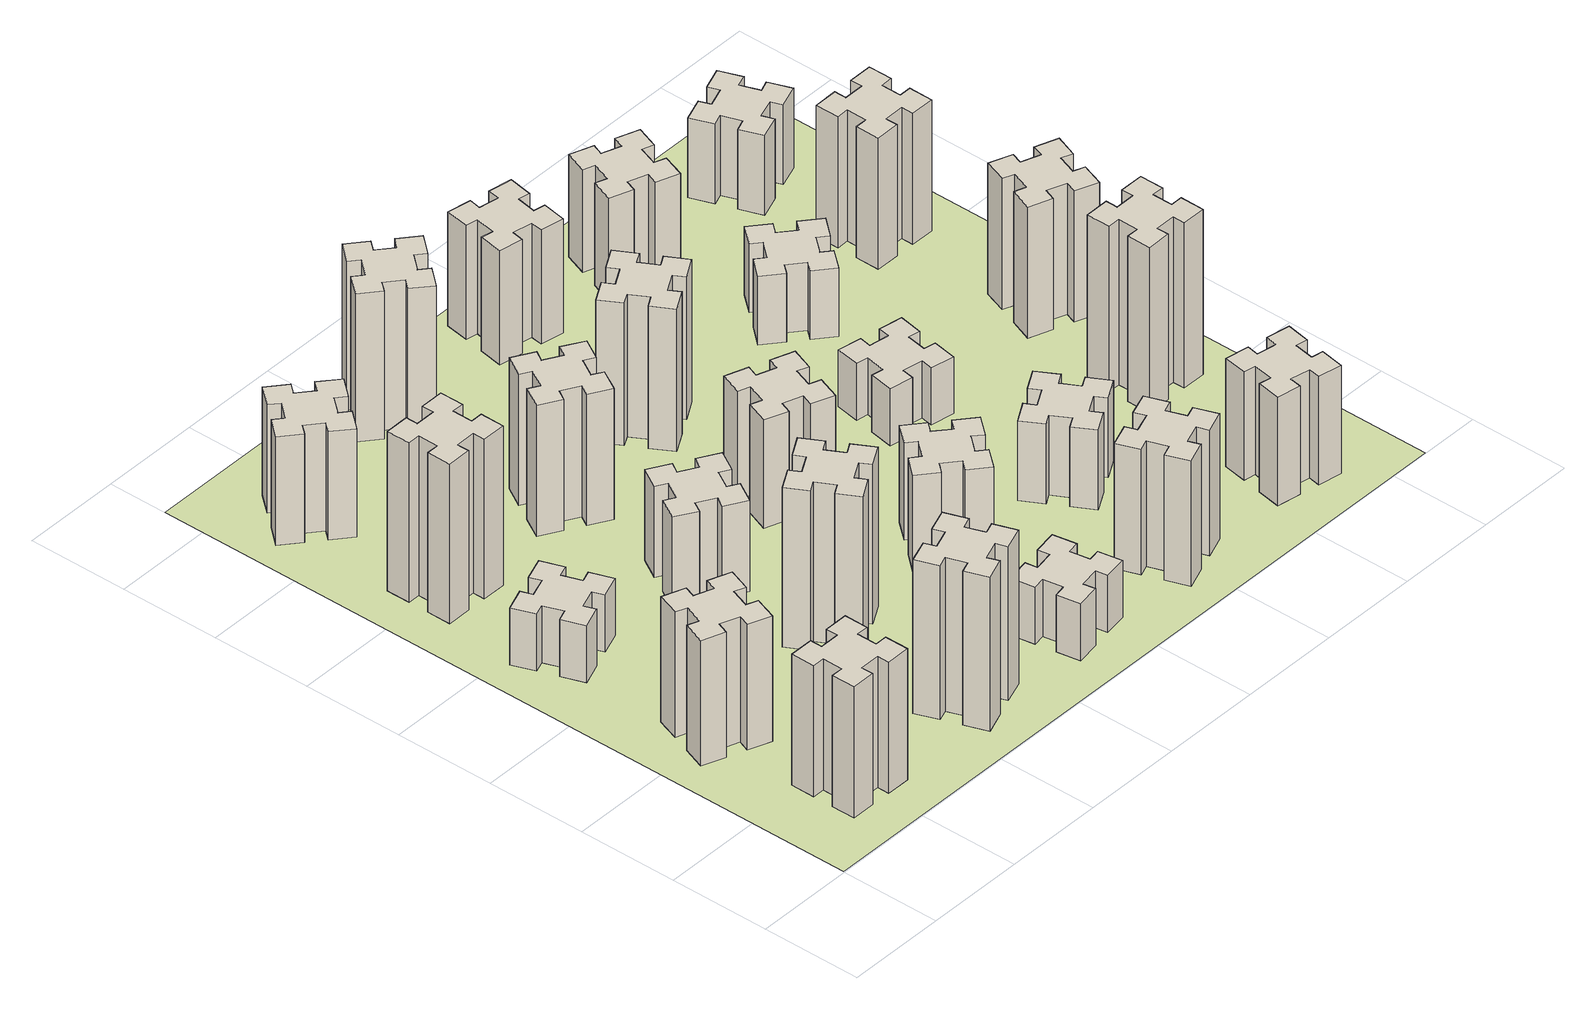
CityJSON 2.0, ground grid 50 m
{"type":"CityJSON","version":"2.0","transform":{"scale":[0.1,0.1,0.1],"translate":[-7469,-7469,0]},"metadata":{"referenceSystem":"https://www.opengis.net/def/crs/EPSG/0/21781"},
"CityObjects":{
"building1":{"type":"Building","attributes":{"class":"1000","function":"1000","usage":"1000","yearOfConstruction":2016,"roofType":"1000","measuredHeight":69,"storeysAboveGround":30,"storeysBelowGround":0},"geometry":[{"type":"Solid","lod":"1","boundaries":[[[[0,1,2,3,4,5,6,7,8,9,10,11,12,13,14,15,16,17,18,19]],[[17,16,20,21]],[[16,15,22,20]],[[15,14,23,22]],[[14,13,24,23]],[[13,12,25,24]],[[12,11,26,25]],[[11,10,27,26]],[[10,9,28,27]],[[9,8,29,28]],[[8,7,30,29]],[[7,6,31,30]],[[6,5,32,31]],[[5,4,33,32]],[[4,3,34,33]],[[3,2,35,34]],[[2,1,36,35]],[[1,0,37,36]],[[0,19,38,37]],[[19,18,39,38]],[[18,17,21,39]],[[24,25,26,27,28,29,30,31,32,33,34,35,36,37,38,39,21,20,22,23]]]]}]},
"building2":{"type":"Building","attributes":{"class":"1000","function":"1000","usage":"1000","yearOfConstruction":2016,"roofType":"1000","measuredHeight":66,"storeysAboveGround":30,"storeysBelowGround":0},"geometry":[{"type":"Solid","lod":"1","boundaries":[[[[40,41,42,43,44,45,46,47,48,49,50,51,52,53,54,55,56,57,58,59]],[[57,56,60,61]],[[56,55,62,60]],[[55,54,63,62]],[[54,53,64,63]],[[53,52,65,64]],[[52,51,66,65]],[[51,50,67,66]],[[50,49,68,67]],[[49,48,69,68]],[[48,47,70,69]],[[47,46,71,70]],[[46,45,72,71]],[[45,44,73,72]],[[44,43,74,73]],[[43,42,75,74]],[[42,41,76,75]],[[41,40,77,76]],[[40,59,78,77]],[[59,58,79,78]],[[58,57,61,79]],[[64,65,66,67,68,69,70,71,72,73,74,75,76,77,78,79,61,60,62,63]]]]}]},
"building3":{"type":"Building","attributes":{"class":"1000","function":"1000","usage":"1000","yearOfConstruction":2016,"roofType":"1000","measuredHeight":30,"storeysAboveGround":30,"storeysBelowGround":0},"geometry":[{"type":"Solid","lod":"1","boundaries":[[[[80,81,82,83,84,85,86,87,88,89,90,91,92,93,94,95,96,97,98,99]],[[97,96,100,101]],[[96,95,102,100]],[[95,94,103,102]],[[94,93,104,103]],[[93,92,105,104]],[[92,91,106,105]],[[91,90,107,106]],[[90,89,108,107]],[[89,88,109,108]],[[88,87,110,109]],[[87,86,111,110]],[[86,85,112,111]],[[85,84,113,112]],[[84,83,114,113]],[[83,82,115,114]],[[82,81,116,115]],[[81,80,117,116]],[[80,99,118,117]],[[99,98,119,118]],[[98,97,101,119]],[[104,105,106,107,108,109,110,111,112,113,114,115,116,117,118,119,101,100,102,103]]]]}]},
"building4":{"type":"Building","attributes":{"class":"1000","function":"1000","usage":"1000","yearOfConstruction":2016,"roofType":"1000","measuredHeight":84,"storeysAboveGround":30,"storeysBelowGround":0},"geometry":[{"type":"Solid","lod":"1","boundaries":[[[[120,121,122,123,124,125,126,127,128,129,130,131,132,133,134,135,136,137,138,139]],[[137,136,140,141]],[[136,135,142,140]],[[135,134,143,142]],[[134,133,144,143]],[[133,132,145,144]],[[132,131,146,145]],[[131,130,147,146]],[[130,129,148,147]],[[129,128,149,148]],[[128,127,150,149]],[[127,126,151,150]],[[126,125,152,151]],[[125,124,153,152]],[[124,123,154,153]],[[123,122,155,154]],[[122,121,156,155]],[[121,120,157,156]],[[120,139,158,157]],[[139,138,159,158]],[[138,137,141,159]],[[144,145,146,147,148,149,150,151,152,153,154,155,156,157,158,159,141,140,142,143]]]]}]},
"building5":{"type":"Building","attributes":{"class":"1000","function":"1000","usage":"1000","yearOfConstruction":2016,"roofType":"1000","measuredHeight":81,"storeysAboveGround":30,"storeysBelowGround":0},"geometry":[{"type":"Solid","lod":"1","boundaries":[[[[160,161,162,163,164,165,166,167,168,169,170,171,172,173,174,175,176,177,178,179]],[[177,176,180,181]],[[176,175,182,180]],[[175,174,183,182]],[[174,173,184,183]],[[173,172,185,184]],[[172,171,186,185]],[[171,170,187,186]],[[170,169,188,187]],[[169,168,189,188]],[[168,167,190,189]],[[167,166,191,190]],[[166,165,192,191]],[[165,164,193,192]],[[164,163,194,193]],[[163,162,195,194]],[[162,161,196,195]],[[161,160,197,196]],[[160,179,198,197]],[[179,178,199,198]],[[178,177,181,199]],[[184,185,186,187,188,189,190,191,192,193,194,195,196,197,198,199,181,180,182,183]]]]}]},
"building6":{"type":"Building","attributes":{"class":"1000","function":"1000","usage":"1000","yearOfConstruction":2016,"roofType":"1000","measuredHeight":57,"storeysAboveGround":30,"storeysBelowGround":0},"geometry":[{"type":"Solid","lod":"1","boundaries":[[[[200,201,202,203,204,205,206,207,208,209,210,211,212,213,214,215,216,217,218,219]],[[217,216,220,221]],[[216,215,222,220]],[[215,214,223,222]],[[214,213,224,223]],[[213,212,225,224]],[[212,211,226,225]],[[211,210,227,226]],[[210,209,228,227]],[[209,208,229,228]],[[208,207,230,229]],[[207,206,231,230]],[[206,205,232,231]],[[205,204,233,232]],[[204,203,234,233]],[[203,202,235,234]],[[202,201,236,235]],[[201,200,237,236]],[[200,219,238,237]],[[219,218,239,238]],[[218,217,221,239]],[[224,225,226,227,228,229,230,231,232,233,234,235,236,237,238,239,221,220,222,223]]]]}]},
"building7":{"type":"Building","attributes":{"class":"1000","function":"1000","usage":"1000","yearOfConstruction":2016,"roofType":"1000","measuredHeight":84,"storeysAboveGround":30,"storeysBelowGround":0},"geometry":[{"type":"Solid","lod":"1","boundaries":[[[[240,241,242,243,244,245,246,247,248,249,250,251,252,253,254,255,256,257,258,259]],[[257,256,260,261]],[[256,255,262,260]],[[255,254,263,262]],[[254,253,264,263]],[[253,252,265,264]],[[252,251,266,265]],[[251,250,267,266]],[[250,249,268,267]],[[249,248,269,268]],[[248,247,270,269]],[[247,246,271,270]],[[246,245,272,271]],[[245,244,273,272]],[[244,243,274,273]],[[243,242,275,274]],[[242,241,276,275]],[[241,240,277,276]],[[240,259,278,277]],[[259,258,279,278]],[[258,257,261,279]],[[264,265,266,267,268,269,270,271,272,273,274,275,276,277,278,279,261,260,262,263]]]]}]},
"building8":{"type":"Building","attributes":{"class":"1000","function":"1000","usage":"1000","yearOfConstruction":2016,"roofType":"1000","measuredHeight":48,"storeysAboveGround":30,"storeysBelowGround":0},"geometry":[{"type":"Solid","lod":"1","boundaries":[[[[280,281,282,283,284,285,286,287,288,289,290,291,292,293,294,295,296,297,298,299]],[[297,296,300,301]],[[296,295,302,300]],[[295,294,303,302]],[[294,293,304,303]],[[293,292,305,304]],[[292,291,306,305]],[[291,290,307,306]],[[290,289,308,307]],[[289,288,309,308]],[[288,287,310,309]],[[287,286,311,310]],[[286,285,312,311]],[[285,284,313,312]],[[284,283,314,313]],[[283,282,315,314]],[[282,281,316,315]],[[281,280,317,316]],[[280,299,318,317]],[[299,298,319,318]],[[298,297,301,319]],[[304,305,306,307,308,309,310,311,312,313,314,315,316,317,318,319,301,300,302,303]]]]}]},
"building9":{"type":"Building","attributes":{"class":"1000","function":"1000","usage":"1000","yearOfConstruction":2016,"roofType":"1000","measuredHeight":69,"storeysAboveGround":30,"storeysBelowGround":0},"geometry":[{"type":"Solid","lod":"1","boundaries":[[[[320,321,322,323,324,325,326,327,328,329,330,331,332,333,334,335,336,337,338,339]],[[337,336,340,341]],[[336,335,342,340]],[[335,334,343,342]],[[334,333,344,343]],[[333,332,345,344]],[[332,331,346,345]],[[331,330,347,346]],[[330,329,348,347]],[[329,328,349,348]],[[328,327,350,349]],[[327,326,351,350]],[[326,325,352,351]],[[325,324,353,352]],[[324,323,354,353]],[[323,322,355,354]],[[322,321,356,355]],[[321,320,357,356]],[[320,339,358,357]],[[339,338,359,358]],[[338,337,341,359]],[[344,345,346,347,348,349,350,351,352,353,354,355,356,357,358,359,341,340,342,343]]]]}]},
"building10":{"type":"Building","attributes":{"class":"1000","function":"1000","usage":"1000","yearOfConstruction":2016,"roofType":"1000","measuredHeight":30,"storeysAboveGround":30,"storeysBelowGround":0},"geometry":[{"type":"Solid","lod":"1","boundaries":[[[[360,361,362,363,364,365,366,367,368,369,370,371,372,373,374,375,376,377,378,379]],[[377,376,380,381]],[[376,375,382,380]],[[375,374,383,382]],[[374,373,384,383]],[[373,372,385,384]],[[372,371,386,385]],[[371,370,387,386]],[[370,369,388,387]],[[369,368,389,388]],[[368,367,390,389]],[[367,366,391,390]],[[366,365,392,391]],[[365,364,393,392]],[[364,363,394,393]],[[363,362,395,394]],[[362,361,396,395]],[[361,360,397,396]],[[360,379,398,397]],[[379,378,399,398]],[[378,377,381,399]],[[384,385,386,387,388,389,390,391,392,393,394,395,396,397,398,399,381,380,382,383]]]]}]},
"building11":{"type":"Building","attributes":{"class":"1000","function":"1000","usage":"1000","yearOfConstruction":2016,"roofType":"1000","measuredHeight":78,"storeysAboveGround":30,"storeysBelowGround":0},"geometry":[{"type":"Solid","lod":"1","boundaries":[[[[400,401,402,403,404,405,406,407,408,409,410,411,412,413,414,415,416,417,418,419]],[[417,416,420,421]],[[416,415,422,420]],[[415,414,423,422]],[[414,413,424,423]],[[413,412,425,424]],[[412,411,426,425]],[[411,410,427,426]],[[410,409,428,427]],[[409,408,429,428]],[[408,407,430,429]],[[407,406,431,430]],[[406,405,432,431]],[[405,404,433,432]],[[404,403,434,433]],[[403,402,435,434]],[[402,401,436,435]],[[401,400,437,436]],[[400,419,438,437]],[[419,418,439,438]],[[418,417,421,439]],[[424,425,426,427,428,429,430,431,432,433,434,435,436,437,438,439,421,420,422,423]]]]}]},
"building12":{"type":"Building","attributes":{"class":"1000","function":"1000","usage":"1000","yearOfConstruction":2016,"roofType":"1000","measuredHeight":51,"storeysAboveGround":30,"storeysBelowGround":0},"geometry":[{"type":"Solid","lod":"1","boundaries":[[[[440,441,442,443,444,445,446,447,448,449,450,451,452,453,454,455,456,457,458,459]],[[457,456,460,461]],[[456,455,462,460]],[[455,454,463,462]],[[454,453,464,463]],[[453,452,465,464]],[[452,451,466,465]],[[451,450,467,466]],[[450,449,468,467]],[[449,448,469,468]],[[448,447,470,469]],[[447,446,471,470]],[[446,445,472,471]],[[445,444,473,472]],[[444,443,474,473]],[[443,442,475,474]],[[442,441,476,475]],[[441,440,477,476]],[[440,459,478,477]],[[459,458,479,478]],[[458,457,461,479]],[[464,465,466,467,468,469,470,471,472,473,474,475,476,477,478,479,461,460,462,463]]]]}]},
"building13":{"type":"Building","attributes":{"class":"1000","function":"1000","usage":"1000","yearOfConstruction":2016,"roofType":"1000","measuredHeight":57,"storeysAboveGround":30,"storeysBelowGround":0},"geometry":[{"type":"Solid","lod":"1","boundaries":[[[[480,481,482,483,484,485,486,487,488,489,490,491,492,493,494,495,496,497,498,499]],[[497,496,500,501]],[[496,495,502,500]],[[495,494,503,502]],[[494,493,504,503]],[[493,492,505,504]],[[492,491,506,505]],[[491,490,507,506]],[[490,489,508,507]],[[489,488,509,508]],[[488,487,510,509]],[[487,486,511,510]],[[486,485,512,511]],[[485,484,513,512]],[[484,483,514,513]],[[483,482,515,514]],[[482,481,516,515]],[[481,480,517,516]],[[480,499,518,517]],[[499,498,519,518]],[[498,497,501,519]],[[504,505,506,507,508,509,510,511,512,513,514,515,516,517,518,519,501,500,502,503]]]]}]},
"building14":{"type":"Building","attributes":{"class":"1000","function":"1000","usage":"1000","yearOfConstruction":2016,"roofType":"1000","measuredHeight":75,"storeysAboveGround":30,"storeysBelowGround":0},"geometry":[{"type":"Solid","lod":"1","boundaries":[[[[520,521,522,523,524,525,526,527,528,529,530,531,532,533,534,535,536,537,538,539]],[[537,536,540,541]],[[536,535,542,540]],[[535,534,543,542]],[[534,533,544,543]],[[533,532,545,544]],[[532,531,546,545]],[[531,530,547,546]],[[530,529,548,547]],[[529,528,549,548]],[[528,527,550,549]],[[527,526,551,550]],[[526,525,552,551]],[[525,524,553,552]],[[524,523,554,553]],[[523,522,555,554]],[[522,521,556,555]],[[521,520,557,556]],[[520,539,558,557]],[[539,538,559,558]],[[538,537,541,559]],[[544,545,546,547,548,549,550,551,552,553,554,555,556,557,558,559,541,540,542,543]]]]}]},
"building15":{"type":"Building","attributes":{"class":"1000","function":"1000","usage":"1000","yearOfConstruction":2016,"roofType":"1000","measuredHeight":66,"storeysAboveGround":30,"storeysBelowGround":0},"geometry":[{"type":"Solid","lod":"1","boundaries":[[[[560,561,562,563,564,565,566,567,568,569,570,571,572,573,574,575,576,577,578,579]],[[577,576,580,581]],[[576,575,582,580]],[[575,574,583,582]],[[574,573,584,583]],[[573,572,585,584]],[[572,571,586,585]],[[571,570,587,586]],[[570,569,588,587]],[[569,568,589,588]],[[568,567,590,589]],[[567,566,591,590]],[[566,565,592,591]],[[565,564,593,592]],[[564,563,594,593]],[[563,562,595,594]],[[562,561,596,595]],[[561,560,597,596]],[[560,579,598,597]],[[579,578,599,598]],[[578,577,581,599]],[[584,585,586,587,588,589,590,591,592,593,594,595,596,597,598,599,581,580,582,583]]]]}]},
"building16":{"type":"Building","attributes":{"class":"1000","function":"1000","usage":"1000","yearOfConstruction":2016,"roofType":"1000","measuredHeight":60,"storeysAboveGround":30,"storeysBelowGround":0},"geometry":[{"type":"Solid","lod":"1","boundaries":[[[[600,601,602,603,604,605,606,607,608,609,610,611,612,613,614,615,616,617,618,619]],[[617,616,620,621]],[[616,615,622,620]],[[615,614,623,622]],[[614,613,624,623]],[[613,612,625,624]],[[612,611,626,625]],[[611,610,627,626]],[[610,609,628,627]],[[609,608,629,628]],[[608,607,630,629]],[[607,606,631,630]],[[606,605,632,631]],[[605,604,633,632]],[[604,603,634,633]],[[603,602,635,634]],[[602,601,636,635]],[[601,600,637,636]],[[600,619,638,637]],[[619,618,639,638]],[[618,617,621,639]],[[624,625,626,627,628,629,630,631,632,633,634,635,636,637,638,639,621,620,622,623]]]]}]},
"building17":{"type":"Building","attributes":{"class":"1000","function":"1000","usage":"1000","yearOfConstruction":2016,"roofType":"1000","measuredHeight":42,"storeysAboveGround":30,"storeysBelowGround":0},"geometry":[{"type":"Solid","lod":"1","boundaries":[[[[640,641,642,643,644,645,646,647,648,649,650,651,652,653,654,655,656,657,658,659]],[[657,656,660,661]],[[656,655,662,660]],[[655,654,663,662]],[[654,653,664,663]],[[653,652,665,664]],[[652,651,666,665]],[[651,650,667,666]],[[650,649,668,667]],[[649,648,669,668]],[[648,647,670,669]],[[647,646,671,670]],[[646,645,672,671]],[[645,644,673,672]],[[644,643,674,673]],[[643,642,675,674]],[[642,641,676,675]],[[641,640,677,676]],[[640,659,678,677]],[[659,658,679,678]],[[658,657,661,679]],[[664,665,666,667,668,669,670,671,672,673,674,675,676,677,678,679,661,660,662,663]]]]}]},
"building18":{"type":"Building","attributes":{"class":"1000","function":"1000","usage":"1000","yearOfConstruction":2016,"roofType":"1000","measuredHeight":30,"storeysAboveGround":30,"storeysBelowGround":0},"geometry":[{"type":"Solid","lod":"1","boundaries":[[[[680,681,682,683,684,685,686,687,688,689,690,691,692,693,694,695,696,697,698,699]],[[697,696,700,701]],[[696,695,702,700]],[[695,694,703,702]],[[694,693,704,703]],[[693,692,705,704]],[[692,691,706,705]],[[691,690,707,706]],[[690,689,708,707]],[[689,688,709,708]],[[688,687,710,709]],[[687,686,711,710]],[[686,685,712,711]],[[685,684,713,712]],[[684,683,714,713]],[[683,682,715,714]],[[682,681,716,715]],[[681,680,717,716]],[[680,699,718,717]],[[699,698,719,718]],[[698,697,701,719]],[[704,705,706,707,708,709,710,711,712,713,714,715,716,717,718,719,701,700,702,703]]]]}]},
"building19":{"type":"Building","attributes":{"class":"1000","function":"1000","usage":"1000","yearOfConstruction":2016,"roofType":"1000","measuredHeight":57,"storeysAboveGround":30,"storeysBelowGround":0},"geometry":[{"type":"Solid","lod":"1","boundaries":[[[[720,721,722,723,724,725,726,727,728,729,730,731,732,733,734,735,736,737,738,739]],[[737,736,740,741]],[[736,735,742,740]],[[735,734,743,742]],[[734,733,744,743]],[[733,732,745,744]],[[732,731,746,745]],[[731,730,747,746]],[[730,729,748,747]],[[729,728,749,748]],[[728,727,750,749]],[[727,726,751,750]],[[726,725,752,751]],[[725,724,753,752]],[[724,723,754,753]],[[723,722,755,754]],[[722,721,756,755]],[[721,720,757,756]],[[720,739,758,757]],[[739,738,759,758]],[[738,737,741,759]],[[744,745,746,747,748,749,750,751,752,753,754,755,756,757,758,759,741,740,742,743]]]]}]},
"building20":{"type":"Building","attributes":{"class":"1000","function":"1000","usage":"1000","yearOfConstruction":2016,"roofType":"1000","measuredHeight":36,"storeysAboveGround":30,"storeysBelowGround":0},"geometry":[{"type":"Solid","lod":"1","boundaries":[[[[760,761,762,763,764,765,766,767,768,769,770,771,772,773,774,775,776,777,778,779]],[[777,776,780,781]],[[776,775,782,780]],[[775,774,783,782]],[[774,773,784,783]],[[773,772,785,784]],[[772,771,786,785]],[[771,770,787,786]],[[770,769,788,787]],[[769,768,789,788]],[[768,767,790,789]],[[767,766,791,790]],[[766,765,792,791]],[[765,764,793,792]],[[764,763,794,793]],[[763,762,795,794]],[[762,761,796,795]],[[761,760,797,796]],[[760,779,798,797]],[[779,778,799,798]],[[778,777,781,799]],[[784,785,786,787,788,789,790,791,792,793,794,795,796,797,798,799,781,780,782,783]]]]}]},
"building21":{"type":"Building","attributes":{"class":"1000","function":"1000","usage":"1000","yearOfConstruction":2016,"roofType":"1000","measuredHeight":54,"storeysAboveGround":30,"storeysBelowGround":0},"geometry":[{"type":"Solid","lod":"1","boundaries":[[[[800,801,802,803,804,805,806,807,808,809,810,811,812,813,814,815,816,817,818,819]],[[817,816,820,821]],[[816,815,822,820]],[[815,814,823,822]],[[814,813,824,823]],[[813,812,825,824]],[[812,811,826,825]],[[811,810,827,826]],[[810,809,828,827]],[[809,808,829,828]],[[808,807,830,829]],[[807,806,831,830]],[[806,805,832,831]],[[805,804,833,832]],[[804,803,834,833]],[[803,802,835,834]],[[802,801,836,835]],[[801,800,837,836]],[[800,819,838,837]],[[819,818,839,838]],[[818,817,821,839]],[[824,825,826,827,828,829,830,831,832,833,834,835,836,837,838,839,821,820,822,823]]]]}]},
"building22":{"type":"Building","attributes":{"class":"1000","function":"1000","usage":"1000","yearOfConstruction":2016,"roofType":"1000","measuredHeight":87,"storeysAboveGround":30,"storeysBelowGround":0},"geometry":[{"type":"Solid","lod":"1","boundaries":[[[[840,841,842,843,844,845,846,847,848,849,850,851,852,853,854,855,856,857,858,859]],[[857,856,860,861]],[[856,855,862,860]],[[855,854,863,862]],[[854,853,864,863]],[[853,852,865,864]],[[852,851,866,865]],[[851,850,867,866]],[[850,849,868,867]],[[849,848,869,868]],[[848,847,870,869]],[[847,846,871,870]],[[846,845,872,871]],[[845,844,873,872]],[[844,843,874,873]],[[843,842,875,874]],[[842,841,876,875]],[[841,840,877,876]],[[840,859,878,877]],[[859,858,879,878]],[[858,857,861,879]],[[864,865,866,867,868,869,870,871,872,873,874,875,876,877,878,879,861,860,862,863]]]]}]},
"building23":{"type":"Building","attributes":{"class":"1000","function":"1000","usage":"1000","yearOfConstruction":2016,"roofType":"1000","measuredHeight":69,"storeysAboveGround":30,"storeysBelowGround":0},"geometry":[{"type":"Solid","lod":"1","boundaries":[[[[880,881,882,883,884,885,886,887,888,889,890,891,892,893,894,895,896,897,898,899]],[[897,896,900,901]],[[896,895,902,900]],[[895,894,903,902]],[[894,893,904,903]],[[893,892,905,904]],[[892,891,906,905]],[[891,890,907,906]],[[890,889,908,907]],[[889,888,909,908]],[[888,887,910,909]],[[887,886,911,910]],[[886,885,912,911]],[[885,884,913,912]],[[884,883,914,913]],[[883,882,915,914]],[[882,881,916,915]],[[881,880,917,916]],[[880,899,918,917]],[[899,898,919,918]],[[898,897,901,919]],[[904,905,906,907,908,909,910,911,912,913,914,915,916,917,918,919,901,900,902,903]]]]}]},
"building24":{"type":"Building","attributes":{"class":"1000","function":"1000","usage":"1000","yearOfConstruction":2016,"roofType":"1000","measuredHeight":69,"storeysAboveGround":30,"storeysBelowGround":0},"geometry":[{"type":"Solid","lod":"1","boundaries":[[[[920,921,922,923,924,925,926,927,928,929,930,931,932,933,934,935,936,937,938,939]],[[937,936,940,941]],[[936,935,942,940]],[[935,934,943,942]],[[934,933,944,943]],[[933,932,945,944]],[[932,931,946,945]],[[931,930,947,946]],[[930,929,948,947]],[[929,928,949,948]],[[928,927,950,949]],[[927,926,951,950]],[[926,925,952,951]],[[925,924,953,952]],[[924,923,954,953]],[[923,922,955,954]],[[922,921,956,955]],[[921,920,957,956]],[[920,939,958,957]],[[939,938,959,958]],[[938,937,941,959]],[[944,945,946,947,948,949,950,951,952,953,954,955,956,957,958,959,941,940,942,943]]]]}]},
"building25":{"type":"Building","attributes":{"class":"1000","function":"1000","usage":"1000","yearOfConstruction":2016,"roofType":"1000","measuredHeight":42,"storeysAboveGround":30,"storeysBelowGround":0},"geometry":[{"type":"Solid","lod":"1","boundaries":[[[[960,961,962,963,964,965,966,967,968,969,970,971,972,973,974,975,976,977,978,979]],[[977,976,980,981]],[[976,975,982,980]],[[975,974,983,982]],[[974,973,984,983]],[[973,972,985,984]],[[972,971,986,985]],[[971,970,987,986]],[[970,969,988,987]],[[969,968,989,988]],[[968,967,990,989]],[[967,966,991,990]],[[966,965,992,991]],[[965,964,993,992]],[[964,963,994,993]],[[963,962,995,994]],[[962,961,996,995]],[[961,960,997,996]],[[960,979,998,997]],[[979,978,999,998]],[[978,977,981,999]],[[984,985,986,987,988,989,990,991,992,993,994,995,996,997,998,999,981,980,982,983]]]]}]},
"landuse1":{"type":"LandUse","attributes":{"name":"plot1","function":"1010"},"geometry":[{"type":"MultiSurface","lod":"1","boundaries":[[[1000,1001,1002,1003]]]}]}
},
"vertices":[
[425,265,0],[525,265,0],[525,205,0],[645,205,0],[645,325,0],[585,325,0],[585,425,0],[645,425,0],[645,545,0],[525,545,0],[525,485,0],[425,485,0],[425,545,0],[305,545,0],[305,425,0],[365,425,0],[365,325,0],[305,325,0],[305,205,0],[425,205,0],[365,325,690],[305,325,690],[365,425,690],[305,425,690],[305,545,690],[425,545,690],[425,485,690],[525,485,690],[525,545,690],[645,545,690],[645,425,690],[585,425,690],[585,325,690],[645,325,690],[645,205,690],[525,205,690],[525,265,690],[425,265,690],[425,205,690],[305,205,690],
[289,1100,0],[255,1006,0],[199,1027,0],[157,914,0],[270,873,0],[291,929,0],[385,895,0],[364,839,0],[477,797,0],[518,910,0],[462,931,0],[496,1025,0],[552,1004,0],[593,1117,0],[480,1158,0],[460,1102,0],[366,1136,0],[387,1192,0],[274,1233,0],[233,1120,0],[366,1136,660],[387,1192,660],[460,1102,660],[480,1158,660],[593,1117,660],[552,1004,660],[496,1025,660],[462,931,660],[518,910,660],[477,797,660],[364,839,660],[385,895,660],[291,929,660],[270,873,660],[157,914,660],[199,1027,660],[255,1006,660],[289,1100,660],[233,1120,660],[274,1233,660],
[366,1735,0],[460,1769,0],[480,1713,0],[593,1754,0],[552,1867,0],[496,1846,0],[462,1940,0],[518,1960,0],[477,2073,0],[364,2032,0],[385,1976,0],[291,1942,0],[270,1998,0],[157,1957,0],[199,1844,0],[255,1865,0],[289,1771,0],[233,1750,0],[274,1637,0],[387,1679,0],[289,1771,300],[233,1750,300],[255,1865,300],[199,1844,300],[157,1957,300],[270,1998,300],[291,1942,300],[385,1976,300],[364,2032,300],[477,2073,300],[518,1960,300],[462,1940,300],[496,1846,300],[552,1867,300],[593,1754,300],[480,1713,300],[460,1769,300],[366,1735,300],[387,1679,300],[274,1637,300],
[325,2385,0],[425,2385,0],[425,2325,0],[545,2325,0],[545,2445,0],[485,2445,0],[485,2545,0],[545,2545,0],[545,2665,0],[425,2665,0],[425,2605,0],[325,2605,0],[325,2665,0],[205,2665,0],[205,2545,0],[265,2545,0],[265,2445,0],[205,2445,0],[205,2325,0],[325,2325,0],[265,2445,840],[205,2445,840],[265,2545,840],[205,2545,840],[205,2665,840],[325,2665,840],[325,2605,840],[425,2605,840],[425,2665,840],[545,2665,840],[545,2545,840],[485,2545,840],[485,2445,840],[545,2445,840],[545,2325,840],[425,2325,840],[425,2385,840],[325,2385,840],[325,2325,840],[205,2325,840],
[1206,255,0],[1300,289,0],[1320,233,0],[1433,274,0],[1392,387,0],[1336,366,0],[1302,460,0],[1358,480,0],[1317,593,0],[1204,552,0],[1225,496,0],[1131,462,0],[1110,518,0],[997,477,0],[1039,364,0],[1095,385,0],[1129,291,0],[1073,270,0],[1114,157,0],[1227,199,0],[1129,291,810],[1073,270,810],[1095,385,810],[1039,364,810],[997,477,810],[1110,518,810],[1131,462,810],[1225,496,810],[1204,552,810],[1317,593,810],[1358,480,810],[1302,460,810],[1336,366,810],[1392,387,810],[1433,274,810],[1320,233,810],[1300,289,810],[1206,255,810],[1227,199,810],[1114,157,810],
[484,3287,0],[408,3352,0],[446,3398,0],[354,3475,0],[277,3383,0],[323,3344,0],[259,3268,0],[213,3306,0],[136,3214,0],[228,3137,0],[266,3183,0],[343,3119,0],[304,3073,0],[396,2996,0],[473,3088,0],[427,3126,0],[492,3203,0],[538,3164,0],[615,3256,0],[523,3333,0],[492,3203,570],[538,3164,570],[427,3126,570],[473,3088,570],[396,2996,570],[304,3073,570],[343,3119,570],[266,3183,570],[228,3137,570],[136,3214,570],[213,3306,570],[259,3268,570],[323,3344,570],[277,3383,570],[354,3475,570],[446,3398,570],[408,3352,570],[484,3287,570],[523,3333,570],[615,3256,570],
[1204,1236,0],[1117,1186,0],[1087,1238,0],[983,1178,0],[1043,1074,0],[1095,1104,0],[1145,1017,0],[1093,987,0],[1153,883,0],[1257,943,0],[1227,995,0],[1314,1045,0],[1344,993,0],[1448,1053,0],[1388,1157,0],[1336,1127,0],[1286,1214,0],[1338,1244,0],[1278,1348,0],[1174,1288,0],[1286,1214,840],[1338,1244,840],[1336,1127,840],[1388,1157,840],[1448,1053,840],[1344,993,840],[1314,1045,840],[1227,995,840],[1257,943,840],[1153,883,840],[1093,987,840],[1145,1017,840],[1095,1104,840],[1043,1074,840],[983,1178,840],[1087,1238,840],[1117,1186,840],[1204,1236,840],[1174,1288,840],[1278,1348,840],
[1045,1854,0],[995,1767,0],[943,1797,0],[883,1693,0],[987,1633,0],[1017,1685,0],[1104,1635,0],[1074,1583,0],[1178,1523,0],[1238,1627,0],[1186,1657,0],[1236,1744,0],[1288,1714,0],[1348,1818,0],[1244,1878,0],[1214,1826,0],[1127,1876,0],[1157,1928,0],[1053,1988,0],[993,1884,0],[1127,1876,480],[1157,1928,480],[1214,1826,480],[1244,1878,480],[1348,1818,480],[1288,1714,480],[1236,1744,480],[1186,1657,480],[1238,1627,480],[1178,1523,480],[1074,1583,480],[1104,1635,480],[1017,1685,480],[987,1633,480],[883,1693,480],[943,1797,480],[995,1767,480],[1045,1854,480],[993,1884,480],[1053,1988,480],
[1214,2566,0],[1127,2616,0],[1157,2668,0],[1053,2728,0],[993,2624,0],[1045,2594,0],[995,2507,0],[943,2537,0],[883,2433,0],[987,2373,0],[1017,2425,0],[1104,2375,0],[1074,2323,0],[1178,2263,0],[1238,2367,0],[1186,2397,0],[1236,2484,0],[1288,2454,0],[1348,2558,0],[1244,2618,0],[1236,2484,690],[1288,2454,690],[1186,2397,690],[1238,2367,690],[1178,2263,690],[1074,2323,690],[1104,2375,690],[1017,2425,690],[987,2373,690],[883,2433,690],[943,2537,690],[995,2507,690],[1045,2594,690],[993,2624,690],[1053,2728,690],[1157,2668,690],[1127,2616,690],[1214,2566,690],[1244,2618,690],[1348,2558,690],
[1825,258,0],[1924,276,0],[1934,217,0],[2052,237,0],[2031,356,0],[1972,345,0],[1955,444,0],[2014,454,0],[1993,572,0],[1875,551,0],[1885,492,0],[1787,475,0],[1777,534,0],[1658,513,0],[1679,395,0],[1738,405,0],[1756,307,0],[1697,297,0],[1717,178,0],[1836,199,0],[1756,307,300],[1697,297,300],[1738,405,300],[1679,395,300],[1658,513,300],[1777,534,300],[1787,475,300],[1885,492,300],[1875,551,300],[1993,572,300],[2014,454,300],[1955,444,300],[1972,345,300],[2031,356,300],[2052,237,300],[1934,217,300],[1924,276,300],[1825,258,300],[1836,199,300],[1717,178,300],
[1167,3326,0],[1232,3403,0],[1278,3364,0],[1355,3456,0],[1263,3533,0],[1224,3487,0],[1148,3552,0],[1186,3598,0],[1094,3675,0],[1017,3583,0],[1063,3544,0],[999,3468,0],[953,3506,0],[876,3414,0],[968,3337,0],[1006,3383,0],[1083,3319,0],[1044,3273,0],[1136,3196,0],[1213,3288,0],[1083,3319,780],[1044,3273,780],[1006,3383,780],[968,3337,780],[876,3414,780],[953,3506,780],[999,3468,780],[1063,3544,780],[1017,3583,780],[1094,3675,780],[1186,3598,780],[1148,3552,780],[1224,3487,780],[1263,3533,780],[1355,3456,780],[1278,3364,780],[1232,3403,780],[1167,3326,780],[1213,3288,780],[1136,3196,780],
[1903,1224,0],[1839,1148,0],[1793,1186,0],[1716,1094,0],[1808,1017,0],[1846,1063,0],[1923,999,0],[1884,953,0],[1976,876,0],[2053,968,0],[2007,1006,0],[2072,1083,0],[2118,1044,0],[2195,1136,0],[2103,1213,0],[2064,1167,0],[1988,1232,0],[2026,1278,0],[1934,1355,0],[1857,1263,0],[1988,1232,510],[2026,1278,510],[2064,1167,510],[2103,1213,510],[2195,1136,510],[2118,1044,510],[2072,1083,510],[2007,1006,510],[2053,968,510],[1976,876,510],[1884,953,510],[1923,999,510],[1846,1063,510],[1808,1017,510],[1716,1094,510],[1793,1186,510],[1839,1148,510],[1903,1224,510],[1857,1263,510],[1934,1355,510],
[1842,1771,0],[1876,1865,0],[1932,1844,0],[1973,1957,0],[1860,1998,0],[1840,1942,0],[1746,1976,0],[1767,2032,0],[1654,2073,0],[1613,1960,0],[1669,1940,0],[1635,1846,0],[1579,1867,0],[1537,1754,0],[1650,1713,0],[1671,1769,0],[1765,1735,0],[1744,1679,0],[1857,1637,0],[1898,1750,0],[1765,1735,570],[1744,1679,570],[1671,1769,570],[1650,1713,570],[1537,1754,570],[1579,1867,570],[1635,1846,570],[1669,1940,570],[1613,1960,570],[1654,2073,570],[1767,2032,570],[1746,1976,570],[1840,1942,570],[1860,1998,570],[1973,1957,570],[1932,1844,570],[1876,1865,570],[1842,1771,570],[1898,1750,570],[1857,1637,570],
[1744,2716,0],[1657,2666,0],[1627,2718,0],[1523,2658,0],[1583,2554,0],[1635,2584,0],[1685,2497,0],[1633,2467,0],[1693,2363,0],[1797,2423,0],[1767,2475,0],[1854,2525,0],[1884,2473,0],[1988,2533,0],[1928,2637,0],[1876,2607,0],[1826,2694,0],[1878,2724,0],[1818,2828,0],[1714,2768,0],[1826,2694,750],[1878,2724,750],[1876,2607,750],[1928,2637,750],[1988,2533,750],[1884,2473,750],[1854,2525,750],[1767,2475,750],[1797,2423,750],[1693,2363,750],[1633,2467,750],[1685,2497,750],[1635,2584,750],[1583,2554,750],[1523,2658,750],[1627,2718,750],[1657,2666,750],[1744,2716,750],[1714,2768,750],[1818,2828,750],
[2375,385,0],[2409,291,0],[2353,270,0],[2394,157,0],[2507,199,0],[2486,255,0],[2580,289,0],[2600,233,0],[2713,274,0],[2672,387,0],[2616,366,0],[2582,460,0],[2638,480,0],[2597,593,0],[2484,552,0],[2505,496,0],[2411,462,0],[2390,518,0],[2277,477,0],[2319,364,0],[2411,462,660],[2390,518,660],[2505,496,660],[2484,552,660],[2597,593,660],[2638,480,660],[2582,460,660],[2616,366,660],[2672,387,660],[2713,274,660],[2600,233,660],[2580,289,660],[2486,255,660],[2507,199,660],[2394,157,660],[2353,270,660],[2409,291,660],[2375,385,660],[2319,364,660],[2277,477,660],
[1955,3367,0],[1972,3465,0],[2031,3455,0],[2052,3573,0],[1934,3594,0],[1924,3535,0],[1825,3552,0],[1836,3611,0],[1717,3632,0],[1697,3514,0],[1756,3504,0],[1738,3405,0],[1679,3416,0],[1658,3297,0],[1777,3277,0],[1787,3336,0],[1885,3318,0],[1875,3259,0],[1993,3238,0],[2014,3357,0],[1885,3318,600],[1875,3259,600],[1787,3336,600],[1777,3277,600],[1658,3297,600],[1679,3416,600],[1738,3405,600],[1756,3504,600],[1697,3514,600],[1717,3632,600],[1836,3611,600],[1825,3552,600],[1924,3535,600],[1934,3594,600],[2052,3573,600],[2031,3455,600],[1972,3465,600],[1955,3367,600],[2014,3357,600],[1993,3238,600],
[2607,895,0],[2694,945,0],[2724,893,0],[2828,953,0],[2768,1057,0],[2716,1027,0],[2666,1114,0],[2718,1144,0],[2658,1248,0],[2554,1188,0],[2584,1136,0],[2497,1086,0],[2467,1138,0],[2363,1078,0],[2423,974,0],[2475,1004,0],[2525,917,0],[2473,887,0],[2533,783,0],[2637,843,0],[2525,917,420],[2473,887,420],[2475,1004,420],[2423,974,420],[2363,1078,420],[2467,1138,420],[2497,1086,420],[2584,1136,420],[2554,1188,420],[2658,1248,420],[2718,1144,420],[2666,1114,420],[2716,1027,420],[2768,1057,420],[2828,953,420],[2724,893,420],[2694,945,420],[2607,895,420],[2637,843,420],[2533,783,420],
[2427,1756,0],[2525,1738,0],[2515,1679,0],[2633,1658,0],[2654,1777,0],[2595,1787,0],[2612,1885,0],[2671,1875,0],[2692,1993,0],[2574,2014,0],[2564,1955,0],[2465,1972,0],[2476,2031,0],[2357,2052,0],[2337,1934,0],[2396,1924,0],[2378,1825,0],[2319,1836,0],[2298,1717,0],[2417,1697,0],[2378,1825,300],[2319,1836,300],[2396,1924,300],[2337,1934,300],[2357,2052,300],[2476,2031,300],[2465,1972,300],[2564,1955,300],[2574,2014,300],[2692,1993,300],[2671,1875,300],[2612,1885,300],[2595,1787,300],[2654,1777,300],[2633,1658,300],[2515,1679,300],[2525,1738,300],[2427,1756,300],[2417,1697,300],[2298,1717,300],
[3335,307,0],[3352,405,0],[3411,395,0],[3432,513,0],[3314,534,0],[3304,475,0],[3205,492,0],[3216,551,0],[3097,572,0],[3077,454,0],[3136,444,0],[3118,345,0],[3059,356,0],[3038,237,0],[3157,217,0],[3167,276,0],[3265,258,0],[3255,199,0],[3373,178,0],[3394,297,0],[3265,258,570],[3255,199,570],[3167,276,570],[3157,217,570],[3038,237,570],[3059,356,570],[3118,345,570],[3136,444,570],[3077,454,570],[3097,572,570],[3216,551,570],[3205,492,570],[3304,475,570],[3314,534,570],[3432,513,570],[3411,395,570],[3352,405,570],[3335,307,570],[3394,297,570],[3373,178,570],
[2804,2647,0],[2728,2712,0],[2766,2758,0],[2674,2835,0],[2597,2743,0],[2643,2704,0],[2579,2628,0],[2533,2666,0],[2456,2574,0],[2548,2497,0],[2586,2543,0],[2663,2479,0],[2624,2433,0],[2716,2356,0],[2793,2448,0],[2747,2486,0],[2812,2563,0],[2858,2524,0],[2935,2616,0],[2843,2693,0],[2812,2563,360],[2858,2524,360],[2747,2486,360],[2793,2448,360],[2716,2356,360],[2624,2433,360],[2663,2479,360],[2586,2543,360],[2548,2497,360],[2456,2574,360],[2533,2666,360],[2579,2628,360],[2643,2704,360],[2597,2743,360],[2674,2835,360],[2766,2758,360],[2728,2712,360],[2804,2647,360],[2843,2693,360],[2935,2616,360],
[2409,3420,0],[2375,3326,0],[2319,3347,0],[2277,3234,0],[2390,3193,0],[2411,3249,0],[2505,3215,0],[2484,3159,0],[2597,3117,0],[2638,3230,0],[2582,3251,0],[2616,3345,0],[2672,3324,0],[2713,3437,0],[2600,3478,0],[2580,3422,0],[2486,3456,0],[2507,3512,0],[2394,3553,0],[2353,3440,0],[2486,3456,540],[2507,3512,540],[2580,3422,540],[2600,3478,540],[2713,3437,540],[2672,3324,540],[2616,3345,540],[2582,3251,540],[2638,3230,540],[2597,3117,540],[2484,3159,540],[2505,3215,540],[2411,3249,540],[2390,3193,540],[2277,3234,540],[2319,3347,540],[2375,3326,540],[2409,3420,540],[2353,3440,540],[2394,3553,540],
[3445,1165,0],[3445,1265,0],[3505,1265,0],[3505,1385,0],[3385,1385,0],[3385,1325,0],[3285,1325,0],[3285,1385,0],[3165,1385,0],[3165,1265,0],[3225,1265,0],[3225,1165,0],[3165,1165,0],[3165,1045,0],[3285,1045,0],[3285,1105,0],[3385,1105,0],[3385,1045,0],[3505,1045,0],[3505,1165,0],[3385,1105,870],[3385,1045,870],[3285,1105,870],[3285,1045,870],[3165,1045,870],[3165,1165,870],[3225,1165,870],[3225,1265,870],[3165,1265,870],[3165,1385,870],[3285,1385,870],[3285,1325,870],[3385,1325,870],[3385,1385,870],[3505,1385,870],[3505,1265,870],[3445,1265,870],[3445,1165,870],[3505,1165,870],[3505,1045,870],
[3351,1769,0],[3445,1735,0],[3424,1679,0],[3537,1637,0],[3578,1750,0],[3522,1771,0],[3556,1865,0],[3612,1844,0],[3653,1957,0],[3540,1998,0],[3520,1942,0],[3426,1976,0],[3447,2032,0],[3334,2073,0],[3293,1960,0],[3349,1940,0],[3315,1846,0],[3259,1867,0],[3217,1754,0],[3330,1713,0],[3315,1846,690],[3259,1867,690],[3349,1940,690],[3293,1960,690],[3334,2073,690],[3447,2032,690],[3426,1976,690],[3520,1942,690],[3540,1998,690],[3653,1957,690],[3612,1844,690],[3556,1865,690],[3522,1771,690],[3578,1750,690],[3537,1637,690],[3424,1679,690],[3445,1735,690],[3351,1769,690],[3330,1713,690],[3217,1754,690],
[3285,2585,0],[3385,2585,0],[3385,2525,0],[3505,2525,0],[3505,2645,0],[3445,2645,0],[3445,2745,0],[3505,2745,0],[3505,2865,0],[3385,2865,0],[3385,2805,0],[3285,2805,0],[3285,2865,0],[3165,2865,0],[3165,2745,0],[3225,2745,0],[3225,2645,0],[3165,2645,0],[3165,2525,0],[3285,2525,0],[3225,2645,690],[3165,2645,690],[3225,2745,690],[3165,2745,690],[3165,2865,690],[3285,2865,690],[3285,2805,690],[3385,2805,690],[3385,2865,690],[3505,2865,690],[3505,2745,690],[3445,2745,690],[3445,2645,690],[3505,2645,690],[3505,2525,690],[3385,2525,690],[3385,2585,690],[3285,2585,690],[3285,2525,690],[3165,2525,690],
[3115,3345,0],[3149,3251,0],[3093,3230,0],[3134,3117,0],[3247,3159,0],[3226,3215,0],[3320,3249,0],[3340,3193,0],[3453,3234,0],[3412,3347,0],[3356,3326,0],[3322,3420,0],[3378,3440,0],[3337,3553,0],[3224,3512,0],[3245,3456,0],[3151,3422,0],[3130,3478,0],[3017,3437,0],[3059,3324,0],[3151,3422,420],[3130,3478,420],[3245,3456,420],[3224,3512,420],[3337,3553,420],[3378,3440,420],[3322,3420,420],[3356,3326,420],[3412,3347,420],[3453,3234,420],[3340,3193,420],[3320,3249,420],[3226,3215,420],[3247,3159,420],[3134,3117,420],[3093,3230,420],[3149,3251,420],[3115,3345,420],[3059,3324,420],[3017,3437,420],
[5,3705,0],[3705,3705,0],[3705,5,0],[5,5,0]
]}
